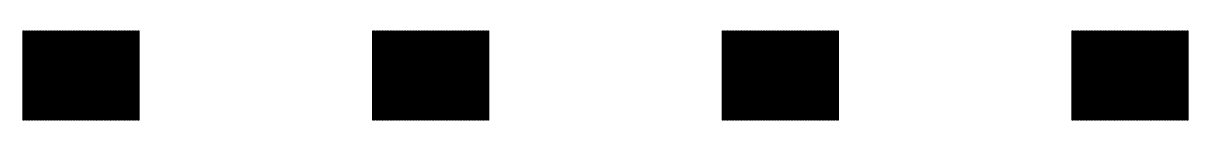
# Model space of a CAD drawing. Extents: x -25 to 122, y -49 to 104.
# Drawn here: x 12.24 to 42.78, y 8 to 10.34 of the extents above; entities that cross this region are included whole.
import ezdxf

# ---------------------------------------------------------------- set-up
doc = ezdxf.new("R2010")
doc.units = 0

msp = doc.modelspace()

# ---------------------------------------------------------------- linework, layer by layer
for p, q in [((12.2433, 7.99915), (12.2433, 10.3428)), ((12.2433, 10.3428), (12.2535, 10.3428)), ((12.2535, 10.3428), (12.2535, 7.99915)), ((12.284, 7.99915), (12.284, 10.3428)), ((12.284, 10.3428), (12.2942, 10.3428)), ((12.2942, 10.3428), (12.2942, 7.99915)), ((12.3248, 7.99915), (12.3248, 10.3428)), ((12.3248, 10.3428), (12.335, 10.3428)), ((12.335, 10.3428), (12.335, 7.99915)), ((12.3656, 7.99915), (12.3656, 10.3428)), ((12.3656, 10.3428), (12.3757, 10.3428)), ((12.3757, 10.3428), (12.3757, 7.99915)), ((12.4063, 7.99915), (12.4063, 10.3428)), ((12.4063, 10.3428), (12.4165, 10.3428)), ((12.4165, 10.3428), (12.4165, 7.99915)), ((12.4471, 7.99915), (12.4471, 10.3428)), ((12.4471, 10.3428), (12.4573, 10.3428)), ((12.4573, 10.3428), (12.4573, 7.99915)), ((12.4878, 7.99915), (12.4878, 10.3428)), ((12.4878, 10.3428), (12.498, 10.3428)), ((12.498, 10.3428), (12.498, 7.99915)), ((12.5286, 7.99915), (12.5286, 10.3428)), ((12.5286, 10.3428), (12.5388, 10.3428)), ((12.5388, 10.3428), (12.5388, 7.99915)), ((12.5694, 7.99915), (12.5694, 10.3428)), ((12.5694, 10.3428), (12.5795, 10.3428)), ((12.5795, 10.3428), (12.5795, 7.99915)), ((12.6101, 7.99915), (12.6101, 10.3428)), ((12.6101, 10.3428), (12.6203, 10.3428)), ((12.6203, 10.3428), (12.6203, 7.99915)), ((12.6509, 7.99915), (12.6509, 10.3428)), ((12.6509, 10.3428), (12.6611, 10.3428)), ((12.6611, 10.3428), (12.6611, 7.99915)), ((12.6916, 7.99915), (12.6916, 10.3428)), ((12.6916, 10.3428), (12.7018, 10.3428)), ((12.7018, 10.3428), (12.7018, 7.99915)), ((12.7324, 7.99915), (12.7324, 10.3428)), ((12.7324, 10.3428), (12.7426, 10.3428)), ((12.7426, 10.3428), (12.7426, 7.99915)), ((12.7732, 7.99915), (12.7732, 10.3428)), ((12.7732, 10.3428), (12.7834, 10.3428)), ((12.7834, 10.3428), (12.7834, 7.99915)), ((12.8139, 7.99915), (12.8139, 10.3428)), ((12.8139, 10.3428), (12.8241, 10.3428)), ((12.8241, 10.3428), (12.8241, 7.99915)), ((12.8547, 7.99915), (12.8547, 10.3428)), ((12.8547, 10.3428), (12.8649, 10.3428)), ((12.8649, 10.3428), (12.8649, 7.99915)), ((12.8954, 7.99915), (12.8954, 10.3428)), ((12.8954, 10.3428), (12.9056, 10.3428)), ((12.9056, 10.3428), (12.9056, 7.99915)), ((12.9362, 7.99915), (12.9362, 10.3428)), ((12.9362, 10.3428), (12.9464, 10.3428)), ((12.9464, 10.3428), (12.9464, 7.99915)), ((12.977, 7.99915), (12.977, 10.3428)), ((12.977, 10.3428), (12.9872, 10.3428)), ((12.9872, 10.3428), (12.9872, 7.99915)), ((13.0177, 7.99915), (13.0177, 10.3428)), ((13.0177, 10.3428), (13.0279, 10.3428)), ((13.0279, 10.3428), (13.0279, 7.99915)), ((13.0585, 7.99915), (13.0585, 10.3428)), ((13.0585, 10.3428), (13.0687, 10.3428)), ((13.0687, 10.3428), (13.0687, 7.99915)), ((13.0992, 7.99915), (13.0992, 10.3428)), ((13.0992, 10.3428), (13.1094, 10.3428)), ((13.1094, 10.3428), (13.1094, 7.99915)), ((13.14, 7.99915), (13.14, 10.3428)), ((13.14, 10.3428), (13.1502, 10.3428)), ((13.1502, 10.3428), (13.1502, 7.99915)), ((13.1808, 7.99915), (13.1808, 10.3428)), ((13.1808, 10.3428), (13.1909, 10.3428)), ((13.1909, 10.3428), (13.1909, 7.99915)), ((13.2215, 7.99915), (13.2215, 10.3428)), ((13.2215, 10.3428), (13.2317, 10.3428)), ((13.2317, 10.3428), (13.2317, 7.99915)), ((13.2623, 7.99915), (13.2623, 10.3428)), ((13.2623, 10.3428), (13.2725, 10.3428)), ((13.2725, 10.3428), (13.2725, 7.99915)), ((13.303, 7.99915), (13.303, 10.3428)), ((13.303, 10.3428), (13.3132, 10.3428)), ((13.3132, 10.3428), (13.3132, 7.99915)), ((13.3438, 7.99915), (13.3438, 10.3428)), ((13.3438, 10.3428), (13.354, 10.3428)), ((13.354, 10.3428), (13.354, 7.99915)), ((13.3846, 7.99915), (13.3846, 10.3428)), ((13.3846, 10.3428), (13.3947, 10.3428)), ((13.3947, 10.3428), (13.3947, 7.99915)), ((13.4253, 7.99915), (13.4253, 10.3428)), ((13.4253, 10.3428), (13.4355, 10.3428)), ((13.4355, 10.3428), (13.4355, 7.99915)), ((13.4661, 7.99915), (13.4661, 10.3428)), ((13.4661, 10.3428), (13.4763, 10.3428)), ((13.4763, 10.3428), (13.4763, 7.99915)), ((13.5068, 7.99915), (13.5068, 10.3428)), ((13.5068, 10.3428), (13.517, 10.3428)), ((13.517, 10.3428), (13.517, 7.99915)), ((13.5476, 7.99915), (13.5476, 10.3428)), ((13.5476, 10.3428), (13.5578, 10.3428)), ((13.5578, 10.3428), (13.5578, 7.99915)), ((13.5884, 7.99915), (13.5884, 10.3428)), ((13.5884, 10.3428), (13.5985, 10.3428)), ((13.5985, 10.3428), (13.5985, 7.99915)), ((13.6291, 7.99915), (13.6291, 10.3428)), ((13.6291, 10.3428), (13.6393, 10.3428)), ((13.6393, 10.3428), (13.6393, 7.99915)), ((13.6699, 7.99915), (13.6699, 10.3428)), ((13.6699, 10.3428), (13.6801, 10.3428)), ((13.6801, 10.3428), (13.6801, 7.99915)), ((13.7106, 7.99915), (13.7106, 10.3428)), ((13.7106, 10.3428), (13.7208, 10.3428)), ((13.7208, 10.3428), (13.7208, 7.99915)), ((13.7514, 7.99915), (13.7514, 10.3428)), ((13.7514, 10.3428), (13.7616, 10.3428)), ((13.7616, 10.3428), (13.7616, 7.99915)), ((13.7921, 7.99915), (13.7921, 10.3428)), ((13.7921, 10.3428), (13.8024, 10.3428)), ((13.8024, 10.3428), (13.8024, 7.99915)), ((13.8329, 7.99915), (13.8329, 10.3428)), ((13.8329, 10.3428), (13.8431, 10.3428)), ((13.8431, 10.3428), (13.8431, 7.99915)), ((13.8737, 7.99915), (13.8737, 10.3428)), ((13.8737, 10.3428), (13.8839, 10.3428)), ((13.8839, 10.3428), (13.8839, 7.99915)), ((13.9144, 7.99915), (13.9144, 10.3428)), ((13.9144, 10.3428), (13.9246, 10.3428)), ((13.9246, 10.3428), (13.9246, 7.99915)), ((13.9552, 7.99915), (13.9552, 10.3428)), ((13.9552, 10.3428), (13.9654, 10.3428)), ((13.9654, 10.3428), (13.9654, 7.99915)), ((13.9959, 7.99915), (13.9959, 10.3428)), ((13.9959, 10.3428), (14.0061, 10.3428)), ((14.0061, 10.3428), (14.0061, 7.99915)), ((14.0367, 7.99915), (14.0367, 10.3428)), ((14.0367, 10.3428), (14.0469, 10.3428)), ((14.0469, 10.3428), (14.0469, 7.99915)), ((14.0775, 7.99915), (14.0775, 10.3428)), ((14.0775, 10.3428), (14.0877, 10.3428)), ((14.0877, 10.3428), (14.0877, 7.99915)), ((14.1182, 7.99915), (14.1182, 10.3428)), ((14.1182, 10.3428), (14.1284, 10.3428)), ((14.1284, 10.3428), (14.1284, 7.99915)), ((14.159, 7.99915), (14.159, 10.3428)), ((14.159, 10.3428), (14.1692, 10.3428)), ((14.1692, 10.3428), (14.1692, 7.99915)), ((14.1998, 7.99915), (14.1998, 10.3428)), ((14.1998, 10.3428), (14.2099, 10.3428)), ((14.2099, 10.3428), (14.2099, 7.99915)), ((14.2405, 7.99915), (14.2405, 10.3428)), ((14.2405, 10.3428), (14.2507, 10.3428)), ((14.2507, 10.3428), (14.2507, 7.99915)), ((14.2813, 7.99915), (14.2813, 10.3428)), ((14.2813, 10.3428), (14.2915, 10.3428)), ((14.2915, 10.3428), (14.2915, 7.99915)), ((14.322, 7.99915), (14.322, 10.3428)), ((14.322, 10.3428), (14.3322, 10.3428)), ((14.3322, 10.3428), (14.3322, 7.99915)), ((14.3628, 7.99915), (14.3628, 10.3428)), ((14.3628, 10.3428), (14.373, 10.3428)), ((14.373, 10.3428), (14.373, 7.99915)), ((14.4035, 7.99915), (14.4035, 10.3428)), ((14.4035, 10.3428), (14.4137, 10.3428)), ((14.4137, 10.3428), (14.4137, 7.99915)), ((14.4443, 7.99915), (14.4443, 10.3428)), ((14.4443, 10.3428), (14.4545, 10.3428)), ((14.4545, 10.3428), (14.4545, 7.99915)), ((14.4851, 7.99915), (14.4851, 10.3428)), ((14.4851, 10.3428), (14.4953, 10.3428)), ((14.4953, 10.3428), (14.4953, 7.99915)), ((14.5258, 7.99915), (14.5258, 10.3428)), ((14.5258, 10.3428), (14.536, 10.3428)), ((14.536, 10.3428), (14.536, 7.99915)), ((14.5666, 7.99915), (14.5666, 10.3428)), ((14.5666, 10.3428), (14.5768, 10.3428)), ((14.5768, 10.3428), (14.5768, 7.99915)), ((14.6073, 7.99915), (14.6073, 10.3428)), ((14.6073, 10.3428), (14.6175, 10.3428)), ((14.6175, 10.3428), (14.6175, 7.99915)), ((14.6481, 7.99915), (14.6481, 10.3428)), ((14.6481, 10.3428), (14.6583, 10.3428)), ((14.6583, 10.3428), (14.6583, 7.99915)), ((14.6889, 7.99915), (14.6889, 10.3428)), ((14.6889, 10.3428), (14.6991, 10.3428)), ((14.6991, 10.3428), (14.6991, 7.99915)), ((14.7296, 7.99915), (14.7296, 10.3428)), ((14.7296, 10.3428), (14.7398, 10.3428)), ((14.7398, 10.3428), (14.7398, 7.99915)), ((14.7704, 7.99915), (14.7704, 10.3428)), ((14.7704, 10.3428), (14.7806, 10.3428)), ((14.7806, 10.3428), (14.7806, 7.99915)), ((14.8111, 7.99915), (14.8111, 10.3428)), ((14.8111, 10.3428), (14.8214, 10.3428)), ((14.8214, 10.3428), (14.8214, 7.99915)), ((14.8519, 7.99915), (14.8519, 10.3428)), ((14.8519, 10.3428), (14.8621, 10.3428)), ((14.8621, 10.3428), (14.8621, 7.99915)), ((14.8927, 7.99915), (14.8927, 10.3428)), ((14.8927, 10.3428), (14.9029, 10.3428)), ((14.9029, 10.3428), (14.9029, 7.99915)), ((14.9334, 7.99915), (14.9334, 10.3428)), ((14.9334, 10.3428), (14.9436, 10.3428)), ((14.9436, 10.3428), (14.9436, 7.99915)), ((14.9742, 7.99915), (14.9742, 10.3428)), ((14.9742, 10.3428), (14.9844, 10.3428)), ((14.9844, 10.3428), (14.9844, 7.99915)), ((15.0149, 7.99915), (15.0149, 10.3428)), ((15.0149, 10.3428), (15.0251, 10.3428)), ((15.0251, 10.3428), (15.0251, 7.99915)), ((15.0557, 7.99915), (15.0557, 10.3428)), ((15.0557, 10.3428), (15.0659, 10.3428)), ((15.0659, 10.3428), (15.0659, 7.99915)), ((15.0965, 7.99915), (15.0965, 10.3428)), ((15.0965, 10.3428), (15.1067, 10.3428)), ((15.1067, 10.3428), (15.1067, 7.99915)), ((15.1372, 7.99915), (15.1372, 10.3428)), ((15.1372, 10.3428), (15.1474, 10.3428)), ((15.1474, 10.3428), (15.1474, 7.99915)), ((15.178, 7.99915), (15.178, 10.3428)), ((15.178, 10.3428), (15.1882, 10.3428)), ((15.1882, 10.3428), (15.1882, 7.99915)), ((15.2188, 7.99915), (15.2188, 10.3428)), ((15.2188, 10.3428), (15.2289, 10.3428)), ((15.2289, 10.3428), (15.2289, 7.99915)), ((15.2595, 7.99915), (15.2595, 10.3428)), ((15.2595, 10.3428), (15.2697, 10.3428)), ((15.2697, 10.3428), (15.2697, 7.99915)), ((21.4143, 7.99915), (21.4143, 10.3428)), ((21.4143, 10.3428), (21.4245, 10.3428)), ((21.4245, 10.3428), (21.4245, 7.99915)), ((21.455, 7.99915), (21.455, 10.3428)), ((21.455, 10.3428), (21.4652, 10.3428)), ((21.4652, 10.3428), (21.4652, 7.99915)), ((21.4958, 7.99915), (21.4958, 10.3428)), ((21.4958, 10.3428), (21.506, 10.3428)), ((21.506, 10.3428), (21.506, 7.99915)), ((21.5366, 7.99915), (21.5366, 10.3428)), ((21.5366, 10.3428), (21.5468, 10.3428)), ((21.5468, 10.3428), (21.5468, 7.99915)), ((21.5773, 7.99915), (21.5773, 10.3428)), ((21.5773, 10.3428), (21.5875, 10.3428)), ((21.5875, 10.3428), (21.5875, 7.99915)), ((21.6181, 7.99915), (21.6181, 10.3428)), ((21.6181, 10.3428), (21.6283, 10.3428)), ((21.6283, 10.3428), (21.6283, 7.99915)), ((21.6588, 7.99915), (21.6588, 10.3428)), ((21.6588, 10.3428), (21.669, 10.3428)), ((21.669, 10.3428), (21.669, 7.99915)), ((21.6996, 7.99915), (21.6996, 10.3428)), ((21.6996, 10.3428), (21.7098, 10.3428)), ((21.7098, 10.3428), (21.7098, 7.99915)), ((21.7404, 7.99915), (21.7404, 10.3428)), ((21.7404, 10.3428), (21.7505, 10.3428)), ((21.7505, 10.3428), (21.7505, 7.99915)), ((21.7811, 7.99915), (21.7811, 10.3428)), ((21.7811, 10.3428), (21.7913, 10.3428)), ((21.7913, 10.3428), (21.7913, 7.99915)), ((21.8219, 7.99915), (21.8219, 10.3428)), ((21.8219, 10.3428), (21.8321, 10.3428)), ((21.8321, 10.3428), (21.8321, 7.99915)), ((21.8626, 7.99915), (21.8626, 10.3428)), ((21.8626, 10.3428), (21.8728, 10.3428)), ((21.8728, 10.3428), (21.8728, 7.99915)), ((21.9034, 7.99915), (21.9034, 10.3428)), ((21.9034, 10.3428), (21.9136, 10.3428)), ((21.9136, 10.3428), (21.9136, 7.99915)), ((21.9442, 7.99915), (21.9442, 10.3428)), ((21.9442, 10.3428), (21.9544, 10.3428)), ((21.9544, 10.3428), (21.9544, 7.99915)), ((21.9849, 7.99915), (21.9849, 10.3428)), ((21.9849, 10.3428), (21.9951, 10.3428)), ((21.9951, 10.3428), (21.9951, 7.99915)), ((22.0257, 7.99915), (22.0257, 10.3428)), ((22.0257, 10.3428), (22.0359, 10.3428)), ((22.0359, 10.3428), (22.0359, 7.99915)), ((22.0665, 7.99915), (22.0665, 10.3428)), ((22.0665, 10.3428), (22.0766, 10.3428)), ((22.0766, 10.3428), (22.0766, 7.99915)), ((22.1072, 7.99915), (22.1072, 10.3428)), ((22.1072, 10.3428), (22.1174, 10.3428)), ((22.1174, 10.3428), (22.1174, 7.99915)), ((22.148, 7.99915), (22.148, 10.3428)), ((22.148, 10.3428), (22.1582, 10.3428)), ((22.1582, 10.3428), (22.1582, 7.99915)), ((22.1887, 7.99915), (22.1887, 10.3428)), ((22.1887, 10.3428), (22.1989, 10.3428)), ((22.1989, 10.3428), (22.1989, 7.99915)), ((22.2295, 7.99915), (22.2295, 10.3428)), ((22.2295, 10.3428), (22.2397, 10.3428)), ((22.2397, 10.3428), (22.2397, 7.99915)), ((22.2702, 7.99915), (22.2702, 10.3428)), ((22.2702, 10.3428), (22.2804, 10.3428)), ((22.2804, 10.3428), (22.2804, 7.99915)), ((22.311, 7.99915), (22.311, 10.3428)), ((22.311, 10.3428), (22.3212, 10.3428)), ((22.3212, 10.3428), (22.3212, 7.99915)), ((22.3518, 7.99915), (22.3518, 10.3428)), ((22.3518, 10.3428), (22.362, 10.3428)), ((22.362, 10.3428), (22.362, 7.99915)), ((22.3925, 7.99915), (22.3925, 10.3428)), ((22.3925, 10.3428), (22.4027, 10.3428)), ((22.4027, 10.3428), (22.4027, 7.99915)), ((22.4333, 7.99915), (22.4333, 10.3428)), ((22.4333, 10.3428), (22.4435, 10.3428)), ((22.4435, 10.3428), (22.4435, 7.99915)), ((22.474, 7.99915), (22.474, 10.3428)), ((22.474, 10.3428), (22.4842, 10.3428)), ((22.4842, 10.3428), (22.4842, 7.99915)), ((22.5148, 7.99915), (22.5148, 10.3428)), ((22.5148, 10.3428), (22.525, 10.3428)), ((22.525, 10.3428), (22.525, 7.99915)), ((22.5556, 7.99915), (22.5556, 10.3428)), ((22.5556, 10.3428), (22.5658, 10.3428)), ((22.5658, 10.3428), (22.5658, 7.99915)), ((22.5963, 7.99915), (22.5963, 10.3428)), ((22.5963, 10.3428), (22.6065, 10.3428)), ((22.6065, 10.3428), (22.6065, 7.99915)), ((22.6371, 7.99915), (22.6371, 10.3428)), ((22.6371, 10.3428), (22.6473, 10.3428)), ((22.6473, 10.3428), (22.6473, 7.99915)), ((22.6778, 7.99915), (22.6778, 10.3428)), ((22.6778, 10.3428), (22.688, 10.3428)), ((22.688, 10.3428), (22.688, 7.99915)), ((22.7186, 7.99915), (22.7186, 10.3428)), ((22.7186, 10.3428), (22.7288, 10.3428)), ((22.7288, 10.3428), (22.7288, 7.99915)), ((22.7594, 7.99915), (22.7594, 10.3428)), ((22.7594, 10.3428), (22.7695, 10.3428)), ((22.7695, 10.3428), (22.7695, 7.99915)), ((22.8001, 7.99915), (22.8001, 10.3428)), ((22.8001, 10.3428), (22.8103, 10.3428)), ((22.8103, 10.3428), (22.8103, 7.99915)), ((22.8409, 7.99915), (22.8409, 10.3428)), ((22.8409, 10.3428), (22.8511, 10.3428)), ((22.8511, 10.3428), (22.8511, 7.99915)), ((22.8816, 7.99915), (22.8816, 10.3428)), ((22.8816, 10.3428), (22.8918, 10.3428)), ((22.8918, 10.3428), (22.8918, 7.99915)), ((22.9224, 7.99915), (22.9224, 10.3428)), ((22.9224, 10.3428), (22.9326, 10.3428)), ((22.9326, 10.3428), (22.9326, 7.99915)), ((22.9632, 7.99915), (22.9632, 10.3428)), ((22.9632, 10.3428), (22.9733, 10.3428)), ((22.9733, 10.3428), (22.9733, 7.99915)), ((23.0039, 7.99915), (23.0039, 10.3428)), ((23.0039, 10.3428), (23.0141, 10.3428)), ((23.0141, 10.3428), (23.0141, 7.99915)), ((23.0447, 7.99915), (23.0447, 10.3428)), ((23.0447, 10.3428), (23.0549, 10.3428)), ((23.0549, 10.3428), (23.0549, 7.99915)), ((23.0854, 7.99915), (23.0854, 10.3428)), ((23.0854, 10.3428), (23.0956, 10.3428)), ((23.0956, 10.3428), (23.0956, 7.99915)), ((23.1262, 7.99915), (23.1262, 10.3428)), ((23.1262, 10.3428), (23.1364, 10.3428)), ((23.1364, 10.3428), (23.1364, 7.99915)), ((23.1669, 7.99915), (23.1669, 10.3428)), ((23.1669, 10.3428), (23.1771, 10.3428)), ((23.1771, 10.3428), (23.1771, 7.99915)), ((23.2077, 7.99915), (23.2077, 10.3428)), ((23.2077, 10.3428), (23.2179, 10.3428)), ((23.2179, 10.3428), (23.2179, 7.99915)), ((23.2485, 7.99915), (23.2485, 10.3428)), ((23.2485, 10.3428), (23.2587, 10.3428)), ((23.2587, 10.3428), (23.2587, 7.99915)), ((23.2892, 7.99915), (23.2892, 10.3428)), ((23.2892, 10.3428), (23.2994, 10.3428)), ((23.2994, 10.3428), (23.2994, 7.99915)), ((23.33, 7.99915), (23.33, 10.3428)), ((23.33, 10.3428), (23.3402, 10.3428)), ((23.3402, 10.3428), (23.3402, 7.99915)), ((23.3708, 7.99915), (23.3708, 10.3428)), ((23.3708, 10.3428), (23.3809, 10.3428)), ((23.3809, 10.3428), (23.3809, 7.99915)), ((23.4115, 7.99915), (23.4115, 10.3428)), ((23.4115, 10.3428), (23.4217, 10.3428)), ((23.4217, 10.3428), (23.4217, 7.99915)), ((23.4523, 7.99915), (23.4523, 10.3428)), ((23.4523, 10.3428), (23.4625, 10.3428)), ((23.4625, 10.3428), (23.4625, 7.99915)), ((23.493, 7.99915), (23.493, 10.3428)), ((23.493, 10.3428), (23.5032, 10.3428)), ((23.5032, 10.3428), (23.5032, 7.99915)), ((23.5338, 7.99915), (23.5338, 10.3428)), ((23.5338, 10.3428), (23.544, 10.3428)), ((23.544, 10.3428), (23.544, 7.99915)), ((23.5746, 7.99915), (23.5746, 10.3428)), ((23.5746, 10.3428), (23.5847, 10.3428)), ((23.5847, 10.3428), (23.5847, 7.99915)), ((23.6153, 7.99915), (23.6153, 10.3428)), ((23.6153, 10.3428), (23.6255, 10.3428)), ((23.6255, 10.3428), (23.6255, 7.99915)), ((23.6561, 7.99915), (23.6561, 10.3428)), ((23.6561, 10.3428), (23.6663, 10.3428)), ((23.6663, 10.3428), (23.6663, 7.99915)), ((23.6968, 7.99915), (23.6968, 10.3428)), ((23.6968, 10.3428), (23.707, 10.3428)), ((23.707, 10.3428), (23.707, 7.99915)), ((23.7376, 7.99915), (23.7376, 10.3428)), ((23.7376, 10.3428), (23.7478, 10.3428)), ((23.7478, 10.3428), (23.7478, 7.99915)), ((23.7784, 7.99915), (23.7784, 10.3428)), ((23.7784, 10.3428), (23.7885, 10.3428)), ((23.7885, 10.3428), (23.7885, 7.99915)), ((23.8191, 7.99915), (23.8191, 10.3428)), ((23.8191, 10.3428), (23.8293, 10.3428)), ((23.8293, 10.3428), (23.8293, 7.99915)), ((23.8599, 7.99915), (23.8599, 10.3428)), ((23.8599, 10.3428), (23.8701, 10.3428)), ((23.8701, 10.3428), (23.8701, 7.99915)), ((23.9006, 7.99915), (23.9006, 10.3428)), ((23.9006, 10.3428), (23.9108, 10.3428)), ((23.9108, 10.3428), (23.9108, 7.99915)), ((23.9414, 7.99915), (23.9414, 10.3428)), ((23.9414, 10.3428), (23.9516, 10.3428)), ((23.9516, 10.3428), (23.9516, 7.99915)), ((23.9821, 7.99915), (23.9821, 10.3428)), ((23.9821, 10.3428), (23.9923, 10.3428)), ((23.9923, 10.3428), (23.9923, 7.99915)), ((24.0229, 7.99915), (24.0229, 10.3428)), ((24.0229, 10.3428), (24.0331, 10.3428)), ((24.0331, 10.3428), (24.0331, 7.99915)), ((24.0637, 7.99915), (24.0637, 10.3428)), ((24.0637, 10.3428), (24.0739, 10.3428)), ((24.0739, 10.3428), (24.0739, 7.99915)), ((24.1044, 7.99915), (24.1044, 10.3428)), ((24.1044, 10.3428), (24.1146, 10.3428)), ((24.1146, 10.3428), (24.1146, 7.99915)), ((24.1452, 7.99915), (24.1452, 10.3428)), ((24.1452, 10.3428), (24.1554, 10.3428)), ((24.1554, 10.3428), (24.1554, 7.99915)), ((24.1859, 7.99915), (24.1859, 10.3428)), ((24.1859, 10.3428), (24.1961, 10.3428)), ((24.1961, 10.3428), (24.1961, 7.99915)), ((24.2267, 7.99915), (24.2267, 10.3428)), ((24.2267, 10.3428), (24.2369, 10.3428)), ((24.2369, 10.3428), (24.2369, 7.99915)), ((24.2675, 7.99915), (24.2675, 10.3428)), ((24.2675, 10.3428), (24.2777, 10.3428)), ((24.2777, 10.3428), (24.2777, 7.99915)), ((24.3082, 7.99915), (24.3082, 10.3428)), ((24.3082, 10.3428), (24.3184, 10.3428)), ((24.3184, 10.3428), (24.3184, 7.99915)), ((24.349, 7.99915), (24.349, 10.3428)), ((24.349, 10.3428), (24.3592, 10.3428)), ((24.3592, 10.3428), (24.3592, 7.99915)), ((24.3898, 7.99915), (24.3898, 10.3428)), ((24.3898, 10.3428), (24.3999, 10.3428)), ((24.3999, 10.3428), (24.3999, 7.99915)), ((24.4305, 7.99915), (24.4305, 10.3428)), ((24.4305, 10.3428), (24.4407, 10.3428)), ((24.4407, 10.3428), (24.4407, 7.99915)), ((30.5853, 7.99915), (30.5853, 10.3428)), ((30.5853, 10.3428), (30.5955, 10.3428)), ((30.5955, 10.3428), (30.5955, 7.99915)), ((30.6261, 7.99915), (30.6261, 10.3428)), ((30.6261, 10.3428), (30.6362, 10.3428)), ((30.6362, 10.3428), (30.6362, 7.99915)), ((30.6668, 7.99915), (30.6668, 10.3428)), ((30.6668, 10.3428), (30.677, 10.3428)), ((30.677, 10.3428), (30.677, 7.99915)), ((30.7076, 7.99915), (30.7076, 10.3428)), ((30.7076, 10.3428), (30.7178, 10.3428)), ((30.7178, 10.3428), (30.7178, 7.99915)), ((30.7483, 7.99915), (30.7483, 10.3428)), ((30.7483, 10.3428), (30.7585, 10.3428)), ((30.7585, 10.3428), (30.7585, 7.99915)), ((30.7891, 7.99915), (30.7891, 10.3428)), ((30.7891, 10.3428), (30.7993, 10.3428)), ((30.7993, 10.3428), (30.7993, 7.99915)), ((30.8298, 7.99915), (30.8298, 10.3428)), ((30.8298, 10.3428), (30.84, 10.3428)), ((30.84, 10.3428), (30.84, 7.99915)), ((30.8706, 7.99915), (30.8706, 10.3428)), ((30.8706, 10.3428), (30.8808, 10.3428)), ((30.8808, 10.3428), (30.8808, 7.99915)), ((30.9114, 7.99915), (30.9114, 10.3428)), ((30.9114, 10.3428), (30.9216, 10.3428)), ((30.9216, 10.3428), (30.9216, 7.99915)), ((30.9521, 7.99915), (30.9521, 10.3428)), ((30.9521, 10.3428), (30.9623, 10.3428)), ((30.9623, 10.3428), (30.9623, 7.99915)), ((30.9929, 7.99915), (30.9929, 10.3428)), ((30.9929, 10.3428), (31.0031, 10.3428)), ((31.0031, 10.3428), (31.0031, 7.99915)), ((31.0336, 7.99915), (31.0336, 10.3428)), ((31.0336, 10.3428), (31.0438, 10.3428)), ((31.0438, 10.3428), (31.0438, 7.99915)), ((31.0744, 7.99915), (31.0744, 10.3428)), ((31.0744, 10.3428), (31.0846, 10.3428)), ((31.0846, 10.3428), (31.0846, 7.99915)), ((31.1152, 7.99915), (31.1152, 10.3428)), ((31.1152, 10.3428), (31.1254, 10.3428)), ((31.1254, 10.3428), (31.1254, 7.99915)), ((31.1559, 7.99915), (31.1559, 10.3428)), ((31.1559, 10.3428), (31.1661, 10.3428)), ((31.1661, 10.3428), (31.1661, 7.99915)), ((31.1967, 7.99915), (31.1967, 10.3428)), ((31.1967, 10.3428), (31.2069, 10.3428)), ((31.2069, 10.3428), (31.2069, 7.99915)), ((31.2375, 7.99915), (31.2375, 10.3428)), ((31.2375, 10.3428), (31.2476, 10.3428)), ((31.2476, 10.3428), (31.2476, 7.99915)), ((31.2782, 7.99915), (31.2782, 10.3428)), ((31.2782, 10.3428), (31.2884, 10.3428)), ((31.2884, 10.3428), (31.2884, 7.99915)), ((31.319, 7.99915), (31.319, 10.3428)), ((31.319, 10.3428), (31.3292, 10.3428)), ((31.3292, 10.3428), (31.3292, 7.99915)), ((31.3597, 7.99915), (31.3597, 10.3428)), ((31.3597, 10.3428), (31.3699, 10.3428)), ((31.3699, 10.3428), (31.3699, 7.99915)), ((31.4005, 7.99915), (31.4005, 10.3428)), ((31.4005, 10.3428), (31.4107, 10.3428)), ((31.4107, 10.3428), (31.4107, 7.99915)), ((31.4413, 7.99915), (31.4413, 10.3428)), ((31.4413, 10.3428), (31.4514, 10.3428)), ((31.4514, 10.3428), (31.4514, 7.99915)), ((31.482, 7.99915), (31.482, 10.3428)), ((31.482, 10.3428), (31.4922, 10.3428)), ((31.4922, 10.3428), (31.4922, 7.99915)), ((31.5228, 7.99915), (31.5228, 10.3428)), ((31.5228, 10.3428), (31.533, 10.3428)), ((31.533, 10.3428), (31.533, 7.99915)), ((31.5635, 7.99915), (31.5635, 10.3428)), ((31.5635, 10.3428), (31.5737, 10.3428)), ((31.5737, 10.3428), (31.5737, 7.99915)), ((31.6043, 7.99915), (31.6043, 10.3428)), ((31.6043, 10.3428), (31.6145, 10.3428)), ((31.6145, 10.3428), (31.6145, 7.99915)), ((31.6451, 7.99915), (31.6451, 10.3428)), ((31.6451, 10.3428), (31.6552, 10.3428)), ((31.6552, 10.3428), (31.6552, 7.99915)), ((31.6858, 7.99915), (31.6858, 10.3428)), ((31.6858, 10.3428), (31.696, 10.3428)), ((31.696, 10.3428), (31.696, 7.99915)), ((31.7266, 7.99915), (31.7266, 10.3428)), ((31.7266, 10.3428), (31.7368, 10.3428)), ((31.7368, 10.3428), (31.7368, 7.99915)), ((31.7673, 7.99915), (31.7673, 10.3428)), ((31.7673, 10.3428), (31.7775, 10.3428)), ((31.7775, 10.3428), (31.7775, 7.99915)), ((31.8081, 7.99915), (31.8081, 10.3428)), ((31.8081, 10.3428), (31.8183, 10.3428)), ((31.8183, 10.3428), (31.8183, 7.99915)), ((31.8488, 7.99915), (31.8488, 10.3428)), ((31.8488, 10.3428), (31.859, 10.3428)), ((31.859, 10.3428), (31.859, 7.99915)), ((31.8896, 7.99915), (31.8896, 10.3428)), ((31.8896, 10.3428), (31.8998, 10.3428)), ((31.8998, 10.3428), (31.8998, 7.99915)), ((31.9304, 7.99915), (31.9304, 10.3428)), ((31.9304, 10.3428), (31.9406, 10.3428)), ((31.9406, 10.3428), (31.9406, 7.99915)), ((31.9711, 7.99915), (31.9711, 10.3428)), ((31.9711, 10.3428), (31.9813, 10.3428)), ((31.9813, 10.3428), (31.9813, 7.99915)), ((32.0119, 7.99915), (32.0119, 10.3428)), ((32.0119, 10.3428), (32.0221, 10.3428)), ((32.0221, 10.3428), (32.0221, 7.99915)), ((32.0526, 7.99915), (32.0526, 10.3428)), ((32.0526, 10.3428), (32.0628, 10.3428)), ((32.0628, 10.3428), (32.0628, 7.99915)), ((32.0934, 7.99915), (32.0934, 10.3428)), ((32.0934, 10.3428), (32.1036, 10.3428)), ((32.1036, 10.3428), (32.1036, 7.99915)), ((32.1341, 7.99915), (32.1341, 10.3428)), ((32.1341, 10.3428), (32.1443, 10.3428)), ((32.1443, 10.3428), (32.1443, 7.99915)), ((32.1749, 7.99915), (32.1749, 10.3428)), ((32.1749, 10.3428), (32.1851, 10.3428)), ((32.1851, 10.3428), (32.1851, 7.99915)), ((32.2157, 7.99915), (32.2157, 10.3428)), ((32.2157, 10.3428), (32.2259, 10.3428)), ((32.2259, 10.3428), (32.2259, 7.99915)), ((32.2564, 7.99915), (32.2564, 10.3428)), ((32.2564, 10.3428), (32.2666, 10.3428)), ((32.2666, 10.3428), (32.2666, 7.99915)), ((32.2972, 7.99915), (32.2972, 10.3428)), ((32.2972, 10.3428), (32.3074, 10.3428)), ((32.3074, 10.3428), (32.3074, 7.99915)), ((32.3379, 7.99915), (32.3379, 10.3428)), ((32.3379, 10.3428), (32.3481, 10.3428)), ((32.3481, 10.3428), (32.3481, 7.99915)), ((32.3787, 7.99915), (32.3787, 10.3428)), ((32.3787, 10.3428), (32.3889, 10.3428)), ((32.3889, 10.3428), (32.3889, 7.99915)), ((32.4195, 7.99915), (32.4195, 10.3428)), ((32.4195, 10.3428), (32.4297, 10.3428)), ((32.4297, 10.3428), (32.4297, 7.99915)), ((32.4602, 7.99915), (32.4602, 10.3428)), ((32.4602, 10.3428), (32.4704, 10.3428)), ((32.4704, 10.3428), (32.4704, 7.99915)), ((32.501, 7.99915), (32.501, 10.3428)), ((32.501, 10.3428), (32.5112, 10.3428)), ((32.5112, 10.3428), (32.5112, 7.99915)), ((32.5417, 7.99915), (32.5417, 10.3428)), ((32.5417, 10.3428), (32.5519, 10.3428)), ((32.5519, 10.3428), (32.5519, 7.99915)), ((32.5825, 7.99915), (32.5825, 10.3428)), ((32.5825, 10.3428), (32.5927, 10.3428)), ((32.5927, 10.3428), (32.5927, 7.99915)), ((32.6233, 7.99915), (32.6233, 10.3428)), ((32.6233, 10.3428), (32.6335, 10.3428)), ((32.6335, 10.3428), (32.6335, 7.99915)), ((32.664, 7.99915), (32.664, 10.3428)), ((32.664, 10.3428), (32.6742, 10.3428)), ((32.6742, 10.3428), (32.6742, 7.99915)), ((32.7048, 7.99915), (32.7048, 10.3428)), ((32.7048, 10.3428), (32.715, 10.3428)), ((32.715, 10.3428), (32.715, 7.99915)), ((32.7455, 7.99915), (32.7455, 10.3428)), ((32.7455, 10.3428), (32.7557, 10.3428)), ((32.7557, 10.3428), (32.7557, 7.99915)), ((32.7863, 7.99915), (32.7863, 10.3428)), ((32.7863, 10.3428), (32.7965, 10.3428)), ((32.7965, 10.3428), (32.7965, 7.99915)), ((32.8271, 7.99915), (32.8271, 10.3428)), ((32.8271, 10.3428), (32.8373, 10.3428)), ((32.8373, 10.3428), (32.8373, 7.99915)), ((32.8678, 7.99915), (32.8678, 10.3428)), ((32.8678, 10.3428), (32.878, 10.3428)), ((32.878, 10.3428), (32.878, 7.99915)), ((32.9086, 7.99915), (32.9086, 10.3428)), ((32.9086, 10.3428), (32.9188, 10.3428)), ((32.9188, 10.3428), (32.9188, 7.99915)), ((32.9494, 7.99915), (32.9494, 10.3428)), ((32.9494, 10.3428), (32.9595, 10.3428)), ((32.9595, 10.3428), (32.9595, 7.99915)), ((32.9901, 7.99915), (32.9901, 10.3428)), ((32.9901, 10.3428), (33.0003, 10.3428)), ((33.0003, 10.3428), (33.0003, 7.99915)), ((33.0309, 7.99915), (33.0309, 10.3428)), ((33.0309, 10.3428), (33.0411, 10.3428)), ((33.0411, 10.3428), (33.0411, 7.99915)), ((33.0716, 7.99915), (33.0716, 10.3428)), ((33.0716, 10.3428), (33.0818, 10.3428)), ((33.0818, 10.3428), (33.0818, 7.99915)), ((33.1124, 7.99915), (33.1124, 10.3428)), ((33.1124, 10.3428), (33.1226, 10.3428)), ((33.1226, 10.3428), (33.1226, 7.99915)), ((33.1532, 7.99915), (33.1532, 10.3428)), ((33.1532, 10.3428), (33.1633, 10.3428)), ((33.1633, 10.3428), (33.1633, 7.99915)), ((33.1939, 7.99915), (33.1939, 10.3428)), ((33.1939, 10.3428), (33.2041, 10.3428)), ((33.2041, 10.3428), (33.2041, 7.99915)), ((33.2347, 7.99915), (33.2347, 10.3428)), ((33.2347, 10.3428), (33.2449, 10.3428)), ((33.2449, 10.3428), (33.2449, 7.99915)), ((33.2754, 7.99915), (33.2754, 10.3428)), ((33.2754, 10.3428), (33.2856, 10.3428)), ((33.2856, 10.3428), (33.2856, 7.99915)), ((33.3162, 7.99915), (33.3162, 10.3428)), ((33.3162, 10.3428), (33.3264, 10.3428)), ((33.3264, 10.3428), (33.3264, 7.99915)), ((33.3569, 7.99915), (33.3569, 10.3428)), ((33.3569, 10.3428), (33.3671, 10.3428)), ((33.3671, 10.3428), (33.3671, 7.99915)), ((33.3977, 7.99915), (33.3977, 10.3428)), ((33.3977, 10.3428), (33.4079, 10.3428)), ((33.4079, 10.3428), (33.4079, 7.99915)), ((33.4385, 7.99915), (33.4385, 10.3428)), ((33.4385, 10.3428), (33.4487, 10.3428)), ((33.4487, 10.3428), (33.4487, 7.99915)), ((33.4792, 7.99915), (33.4792, 10.3428)), ((33.4792, 10.3428), (33.4894, 10.3428)), ((33.4894, 10.3428), (33.4894, 7.99915)), ((33.52, 7.99915), (33.52, 10.3428)), ((33.52, 10.3428), (33.5302, 10.3428)), ((33.5302, 10.3428), (33.5302, 7.99915)), ((33.5608, 7.99915), (33.5608, 10.3428)), ((33.5608, 10.3428), (33.5709, 10.3428)), ((33.5709, 10.3428), (33.5709, 7.99915)), ((33.6015, 7.99915), (33.6015, 10.3428)), ((33.6015, 10.3428), (33.6117, 10.3428)), ((33.6117, 10.3428), (33.6117, 7.99915)), ((39.7563, 7.99915), (39.7563, 10.3428)), ((39.7563, 10.3428), (39.7665, 10.3428)), ((39.7665, 10.3428), (39.7665, 7.99915)), ((39.797, 7.99915), (39.797, 10.3428)), ((39.797, 10.3428), (39.8072, 10.3428)), ((39.8072, 10.3428), (39.8072, 7.99915)), ((39.8378, 7.99915), (39.8378, 10.3428)), ((39.8378, 10.3428), (39.848, 10.3428)), ((39.848, 10.3428), (39.848, 7.99915)), ((39.8786, 7.99915), (39.8786, 10.3428)), ((39.8786, 10.3428), (39.8887, 10.3428)), ((39.8887, 10.3428), (39.8887, 7.99915)), ((39.9193, 7.99915), (39.9193, 10.3428)), ((39.9193, 10.3428), (39.9295, 10.3428)), ((39.9295, 10.3428), (39.9295, 7.99915)), ((39.9601, 7.99915), (39.9601, 10.3428)), ((39.9601, 10.3428), (39.9703, 10.3428)), ((39.9703, 10.3428), (39.9703, 7.99915)), ((40.0008, 7.99915), (40.0008, 10.3428)), ((40.0008, 10.3428), (40.011, 10.3428)), ((40.011, 10.3428), (40.011, 7.99915)), ((40.0416, 7.99915), (40.0416, 10.3428)), ((40.0416, 10.3428), (40.0518, 10.3428)), ((40.0518, 10.3428), (40.0518, 7.99915)), ((40.0824, 7.99915), (40.0824, 10.3428)), ((40.0824, 10.3428), (40.0925, 10.3428)), ((40.0925, 10.3428), (40.0925, 7.99915)), ((40.1231, 7.99915), (40.1231, 10.3428)), ((40.1231, 10.3428), (40.1333, 10.3428)), ((40.1333, 10.3428), (40.1333, 7.99915)), ((40.1639, 7.99915), (40.1639, 10.3428)), ((40.1639, 10.3428), (40.1741, 10.3428)), ((40.1741, 10.3428), (40.1741, 7.99915)), ((40.2046, 7.99915), (40.2046, 10.3428)), ((40.2046, 10.3428), (40.2148, 10.3428)), ((40.2148, 10.3428), (40.2148, 7.99915)), ((40.2454, 7.99915), (40.2454, 10.3428)), ((40.2454, 10.3428), (40.2556, 10.3428)), ((40.2556, 10.3428), (40.2556, 7.99915)), ((40.2862, 7.99915), (40.2862, 10.3428)), ((40.2862, 10.3428), (40.2964, 10.3428)), ((40.2964, 10.3428), (40.2964, 7.99915)), ((40.3269, 7.99915), (40.3269, 10.3428)), ((40.3269, 10.3428), (40.3371, 10.3428)), ((40.3371, 10.3428), (40.3371, 7.99915)), ((40.3677, 7.99915), (40.3677, 10.3428)), ((40.3677, 10.3428), (40.3779, 10.3428)), ((40.3779, 10.3428), (40.3779, 7.99915)), ((40.4084, 7.99915), (40.4084, 10.3428)), ((40.4084, 10.3428), (40.4186, 10.3428)), ((40.4186, 10.3428), (40.4186, 7.99915)), ((40.4492, 7.99915), (40.4492, 10.3428)), ((40.4492, 10.3428), (40.4594, 10.3428)), ((40.4594, 10.3428), (40.4594, 7.99915)), ((40.49, 7.99915), (40.49, 10.3428)), ((40.49, 10.3428), (40.5002, 10.3428)), ((40.5002, 10.3428), (40.5002, 7.99915)), ((40.5307, 7.99915), (40.5307, 10.3428)), ((40.5307, 10.3428), (40.5409, 10.3428)), ((40.5409, 10.3428), (40.5409, 7.99915)), ((40.5715, 7.99915), (40.5715, 10.3428)), ((40.5715, 10.3428), (40.5817, 10.3428)), ((40.5817, 10.3428), (40.5817, 7.99915)), ((40.6122, 7.99915), (40.6122, 10.3428)), ((40.6122, 10.3428), (40.6224, 10.3428)), ((40.6224, 10.3428), (40.6224, 7.99915)), ((40.653, 7.99915), (40.653, 10.3428)), ((40.653, 10.3428), (40.6632, 10.3428)), ((40.6632, 10.3428), (40.6632, 7.99915)), ((40.6938, 7.99915), (40.6938, 10.3428)), ((40.6938, 10.3428), (40.7039, 10.3428)), ((40.7039, 10.3428), (40.7039, 7.99915)), ((40.7345, 7.99915), (40.7345, 10.3428)), ((40.7345, 10.3428), (40.7447, 10.3428)), ((40.7447, 10.3428), (40.7447, 7.99915)), ((40.7753, 7.99915), (40.7753, 10.3428)), ((40.7753, 10.3428), (40.7855, 10.3428)), ((40.7855, 10.3428), (40.7855, 7.99915)), ((40.816, 7.99915), (40.816, 10.3428)), ((40.816, 10.3428), (40.8262, 10.3428)), ((40.8262, 10.3428), (40.8262, 7.99915)), ((40.8568, 7.99915), (40.8568, 10.3428)), ((40.8568, 10.3428), (40.867, 10.3428)), ((40.867, 10.3428), (40.867, 7.99915)), ((40.8976, 7.99915), (40.8976, 10.3428)), ((40.8976, 10.3428), (40.9077, 10.3428)), ((40.9077, 10.3428), (40.9077, 7.99915)), ((40.9383, 7.99915), (40.9383, 10.3428)), ((40.9383, 10.3428), (40.9485, 10.3428)), ((40.9485, 10.3428), (40.9485, 7.99915)), ((40.9791, 7.99915), (40.9791, 10.3428)), ((40.9791, 10.3428), (40.9893, 10.3428)), ((40.9893, 10.3428), (40.9893, 7.99915)), ((41.0198, 7.99915), (41.0198, 10.3428)), ((41.0198, 10.3428), (41.03, 10.3428)), ((41.03, 10.3428), (41.03, 7.99915)), ((41.0606, 7.99915), (41.0606, 10.3428)), ((41.0606, 10.3428), (41.0708, 10.3428)), ((41.0708, 10.3428), (41.0708, 7.99915)), ((41.1014, 7.99915), (41.1014, 10.3428)), ((41.1014, 10.3428), (41.1115, 10.3428)), ((41.1115, 10.3428), (41.1115, 7.99915)), ((41.1421, 7.99915), (41.1421, 10.3428)), ((41.1421, 10.3428), (41.1523, 10.3428)), ((41.1523, 10.3428), (41.1523, 7.99915)), ((41.1829, 7.99915), (41.1829, 10.3428)), ((41.1829, 10.3428), (41.1931, 10.3428)), ((41.1931, 10.3428), (41.1931, 7.99915)), ((41.2236, 7.99915), (41.2236, 10.3428)), ((41.2236, 10.3428), (41.2338, 10.3428)), ((41.2338, 10.3428), (41.2338, 7.99915)), ((41.2644, 7.99915), (41.2644, 10.3428)), ((41.2644, 10.3428), (41.2746, 10.3428)), ((41.2746, 10.3428), (41.2746, 7.99915)), ((41.3051, 7.99915), (41.3051, 10.3428)), ((41.3051, 10.3428), (41.3153, 10.3428)), ((41.3153, 10.3428), (41.3153, 7.99915)), ((41.3459, 7.99915), (41.3459, 10.3428)), ((41.3459, 10.3428), (41.3561, 10.3428)), ((41.3561, 10.3428), (41.3561, 7.99915)), ((41.3867, 7.99915), (41.3867, 10.3428)), ((41.3867, 10.3428), (41.3969, 10.3428)), ((41.3969, 10.3428), (41.3969, 7.99915)), ((41.4274, 7.99915), (41.4274, 10.3428)), ((41.4274, 10.3428), (41.4376, 10.3428)), ((41.4376, 10.3428), (41.4376, 7.99915)), ((41.4682, 7.99915), (41.4682, 10.3428)), ((41.4682, 10.3428), (41.4784, 10.3428)), ((41.4784, 10.3428), (41.4784, 7.99915)), ((41.5089, 7.99915), (41.5089, 10.3428)), ((41.5089, 10.3428), (41.5191, 10.3428)), ((41.5191, 10.3428), (41.5191, 7.99915)), ((41.5497, 7.99915), (41.5497, 10.3428)), ((41.5497, 10.3428), (41.5599, 10.3428)), ((41.5599, 10.3428), (41.5599, 7.99915)), ((41.5905, 7.99915), (41.5905, 10.3428)), ((41.5905, 10.3428), (41.6007, 10.3428)), ((41.6007, 10.3428), (41.6007, 7.99915)), ((41.6312, 7.99915), (41.6312, 10.3428)), ((41.6312, 10.3428), (41.6414, 10.3428)), ((41.6414, 10.3428), (41.6414, 7.99915)), ((41.672, 7.99915), (41.672, 10.3428)), ((41.672, 10.3428), (41.6822, 10.3428)), ((41.6822, 10.3428), (41.6822, 7.99915)), ((41.7128, 7.99915), (41.7128, 10.3428)), ((41.7128, 10.3428), (41.7229, 10.3428)), ((41.7229, 10.3428), (41.7229, 7.99915)), ((41.7535, 7.99915), (41.7535, 10.3428)), ((41.7535, 10.3428), (41.7637, 10.3428)), ((41.7637, 10.3428), (41.7637, 7.99915)), ((41.7943, 7.99915), (41.7943, 10.3428)), ((41.7943, 10.3428), (41.8045, 10.3428)), ((41.8045, 10.3428), (41.8045, 7.99915)), ((41.835, 7.99915), (41.835, 10.3428)), ((41.835, 10.3428), (41.8452, 10.3428)), ((41.8452, 10.3428), (41.8452, 7.99915)), ((41.8758, 7.99915), (41.8758, 10.3428)), ((41.8758, 10.3428), (41.886, 10.3428)), ((41.886, 10.3428), (41.886, 7.99915)), ((41.9165, 7.99915), (41.9165, 10.3428)), ((41.9165, 10.3428), (41.9267, 10.3428)), ((41.9267, 10.3428), (41.9267, 7.99915)), ((41.9573, 7.99915), (41.9573, 10.3428)), ((41.9573, 10.3428), (41.9675, 10.3428)), ((41.9675, 10.3428), (41.9675, 7.99915)), ((41.9981, 7.99915), (41.9981, 10.3428)), ((41.9981, 10.3428), (42.0083, 10.3428)), ((42.0083, 10.3428), (42.0083, 7.99915)), ((42.0388, 7.99915), (42.0388, 10.3428)), ((42.0388, 10.3428), (42.049, 10.3428)), ((42.049, 10.3428), (42.049, 7.99915)), ((42.0796, 7.99915), (42.0796, 10.3428)), ((42.0796, 10.3428), (42.0898, 10.3428)), ((42.0898, 10.3428), (42.0898, 7.99915)), ((42.1203, 7.99915), (42.1203, 10.3428)), ((42.1203, 10.3428), (42.1305, 10.3428)), ((42.1305, 10.3428), (42.1305, 7.99915)), ((42.1611, 7.99915), (42.1611, 10.3428)), ((42.1611, 10.3428), (42.1713, 10.3428)), ((42.1713, 10.3428), (42.1713, 7.99915)), ((42.2019, 7.99915), (42.2019, 10.3428)), ((42.2019, 10.3428), (42.2121, 10.3428)), ((42.2121, 10.3428), (42.2121, 7.99915)), ((42.2426, 7.99915), (42.2426, 10.3428)), ((42.2426, 10.3428), (42.2528, 10.3428)), ((42.2528, 10.3428), (42.2528, 7.99915)), ((42.2834, 7.99915), (42.2834, 10.3428)), ((42.2834, 10.3428), (42.2936, 10.3428)), ((42.2936, 10.3428), (42.2936, 7.99915)), ((42.3241, 7.99915), (42.3241, 10.3428)), ((42.3241, 10.3428), (42.3344, 10.3428)), ((42.3344, 10.3428), (42.3344, 7.99915)), ((42.3649, 7.99915), (42.3649, 10.3428)), ((42.3649, 10.3428), (42.3751, 10.3428)), ((42.3751, 10.3428), (42.3751, 7.99915)), ((42.4057, 7.99915), (42.4057, 10.3428)), ((42.4057, 10.3428), (42.4159, 10.3428)), ((42.4159, 10.3428), (42.4159, 7.99915)), ((42.4464, 7.99915), (42.4464, 10.3428)), ((42.4464, 10.3428), (42.4566, 10.3428)), ((42.4566, 10.3428), (42.4566, 7.99915)), ((42.4872, 7.99915), (42.4872, 10.3428)), ((42.4872, 10.3428), (42.4974, 10.3428)), ((42.4974, 10.3428), (42.4974, 7.99915)), ((42.5279, 7.99915), (42.5279, 10.3428)), ((42.5279, 10.3428), (42.5381, 10.3428)), ((42.5381, 10.3428), (42.5381, 7.99915)), ((42.5687, 7.99915), (42.5687, 10.3428)), ((42.5687, 10.3428), (42.5789, 10.3428)), ((42.5789, 10.3428), (42.5789, 7.99915)), ((42.6095, 7.99915), (42.6095, 10.3428)), ((42.6095, 10.3428), (42.6197, 10.3428)), ((42.6197, 10.3428), (42.6197, 7.99915)), ((42.6502, 7.99915), (42.6502, 10.3428)), ((42.6502, 10.3428), (42.6604, 10.3428)), ((42.6604, 10.3428), (42.6604, 7.99915)), ((42.691, 7.99915), (42.691, 10.3428)), ((42.691, 10.3428), (42.7012, 10.3428)), ((42.7012, 10.3428), (42.7012, 7.99915)), ((42.7318, 7.99915), (42.7318, 10.3428)), ((42.7318, 10.3428), (42.7419, 10.3428)), ((42.7419, 10.3428), (42.7419, 7.99915)), ((42.7725, 7.99915), (42.7725, 10.3428)), ((42.7725, 10.3428), (42.7827, 10.3428)), ((42.7827, 10.3428), (42.7827, 7.99915)), ((12.2535, 7.99915), (12.2433, 7.99915)), ((12.2942, 7.99915), (12.284, 7.99915)), ((12.335, 7.99915), (12.3248, 7.99915)), ((12.3757, 7.99915), (12.3656, 7.99915)), ((12.4165, 7.99915), (12.4063, 7.99915)), ((12.4573, 7.99915), (12.4471, 7.99915)), ((12.498, 7.99915), (12.4878, 7.99915)), ((12.5388, 7.99915), (12.5286, 7.99915)), ((12.5795, 7.99915), (12.5694, 7.99915)), ((12.6203, 7.99915), (12.6101, 7.99915)), ((12.6611, 7.99915), (12.6509, 7.99915)), ((12.7018, 7.99915), (12.6916, 7.99915)), ((12.7426, 7.99915), (12.7324, 7.99915)), ((12.7834, 7.99915), (12.7732, 7.99915)), ((12.8241, 7.99915), (12.8139, 7.99915)), ((12.8649, 7.99915), (12.8547, 7.99915)), ((12.9056, 7.99915), (12.8954, 7.99915)), ((12.9464, 7.99915), (12.9362, 7.99915)), ((12.9872, 7.99915), (12.977, 7.99915)), ((13.0279, 7.99915), (13.0177, 7.99915)), ((13.0687, 7.99915), (13.0585, 7.99915)), ((13.1094, 7.99915), (13.0992, 7.99915)), ((13.1502, 7.99915), (13.14, 7.99915)), ((13.1909, 7.99915), (13.1808, 7.99915)), ((13.2317, 7.99915), (13.2215, 7.99915)), ((13.2725, 7.99915), (13.2623, 7.99915)), ((13.3132, 7.99915), (13.303, 7.99915)), ((13.354, 7.99915), (13.3438, 7.99915)), ((13.3947, 7.99915), (13.3846, 7.99915)), ((13.4355, 7.99915), (13.4253, 7.99915)), ((13.4763, 7.99915), (13.4661, 7.99915)), ((13.517, 7.99915), (13.5068, 7.99915)), ((13.5578, 7.99915), (13.5476, 7.99915)), ((13.5985, 7.99915), (13.5884, 7.99915)), ((13.6393, 7.99915), (13.6291, 7.99915)), ((13.6801, 7.99915), (13.6699, 7.99915)), ((13.7208, 7.99915), (13.7106, 7.99915)), ((13.7616, 7.99915), (13.7514, 7.99915)), ((13.8024, 7.99915), (13.7921, 7.99915)), ((13.8431, 7.99915), (13.8329, 7.99915)), ((13.8839, 7.99915), (13.8737, 7.99915)), ((13.9246, 7.99915), (13.9144, 7.99915)), ((13.9654, 7.99915), (13.9552, 7.99915)), ((14.0061, 7.99915), (13.9959, 7.99915)), ((14.0469, 7.99915), (14.0367, 7.99915)), ((14.0877, 7.99915), (14.0775, 7.99915)), ((14.1284, 7.99915), (14.1182, 7.99915)), ((14.1692, 7.99915), (14.159, 7.99915)), ((14.2099, 7.99915), (14.1998, 7.99915)), ((14.2507, 7.99915), (14.2405, 7.99915)), ((14.2915, 7.99915), (14.2813, 7.99915)), ((14.3322, 7.99915), (14.322, 7.99915)), ((14.373, 7.99915), (14.3628, 7.99915)), ((14.4137, 7.99915), (14.4035, 7.99915)), ((14.4545, 7.99915), (14.4443, 7.99915)), ((14.4953, 7.99915), (14.4851, 7.99915)), ((14.536, 7.99915), (14.5258, 7.99915)), ((14.5768, 7.99915), (14.5666, 7.99915)), ((14.6175, 7.99915), (14.6073, 7.99915)), ((14.6583, 7.99915), (14.6481, 7.99915)), ((14.6991, 7.99915), (14.6889, 7.99915)), ((14.7398, 7.99915), (14.7296, 7.99915)), ((14.7806, 7.99915), (14.7704, 7.99915)), ((14.8214, 7.99915), (14.8111, 7.99915)), ((14.8621, 7.99915), (14.8519, 7.99915)), ((14.9029, 7.99915), (14.8927, 7.99915)), ((14.9436, 7.99915), (14.9334, 7.99915)), ((14.9844, 7.99915), (14.9742, 7.99915)), ((15.0251, 7.99915), (15.0149, 7.99915)), ((15.0659, 7.99915), (15.0557, 7.99915)), ((15.1067, 7.99915), (15.0965, 7.99915)), ((15.1474, 7.99915), (15.1372, 7.99915)), ((15.1882, 7.99915), (15.178, 7.99915)), ((15.2289, 7.99915), (15.2188, 7.99915)), ((15.2697, 7.99915), (15.2595, 7.99915)), ((21.4245, 7.99915), (21.4143, 7.99915)), ((21.4652, 7.99915), (21.455, 7.99915)), ((21.506, 7.99915), (21.4958, 7.99915)), ((21.5468, 7.99915), (21.5366, 7.99915)), ((21.5875, 7.99915), (21.5773, 7.99915)), ((21.6283, 7.99915), (21.6181, 7.99915)), ((21.669, 7.99915), (21.6588, 7.99915)), ((21.7098, 7.99915), (21.6996, 7.99915)), ((21.7505, 7.99915), (21.7404, 7.99915)), ((21.7913, 7.99915), (21.7811, 7.99915)), ((21.8321, 7.99915), (21.8219, 7.99915)), ((21.8728, 7.99915), (21.8626, 7.99915)), ((21.9136, 7.99915), (21.9034, 7.99915)), ((21.9544, 7.99915), (21.9442, 7.99915)), ((21.9951, 7.99915), (21.9849, 7.99915)), ((22.0359, 7.99915), (22.0257, 7.99915)), ((22.0766, 7.99915), (22.0665, 7.99915)), ((22.1174, 7.99915), (22.1072, 7.99915)), ((22.1582, 7.99915), (22.148, 7.99915)), ((22.1989, 7.99915), (22.1887, 7.99915)), ((22.2397, 7.99915), (22.2295, 7.99915)), ((22.2804, 7.99915), (22.2702, 7.99915)), ((22.3212, 7.99915), (22.311, 7.99915)), ((22.362, 7.99915), (22.3518, 7.99915)), ((22.4027, 7.99915), (22.3925, 7.99915)), ((22.4435, 7.99915), (22.4333, 7.99915)), ((22.4842, 7.99915), (22.474, 7.99915)), ((22.525, 7.99915), (22.5148, 7.99915)), ((22.5658, 7.99915), (22.5556, 7.99915)), ((22.6065, 7.99915), (22.5963, 7.99915)), ((22.6473, 7.99915), (22.6371, 7.99915)), ((22.688, 7.99915), (22.6778, 7.99915)), ((22.7288, 7.99915), (22.7186, 7.99915)), ((22.7695, 7.99915), (22.7594, 7.99915)), ((22.8103, 7.99915), (22.8001, 7.99915)), ((22.8511, 7.99915), (22.8409, 7.99915)), ((22.8918, 7.99915), (22.8816, 7.99915)), ((22.9326, 7.99915), (22.9224, 7.99915)), ((22.9733, 7.99915), (22.9632, 7.99915)), ((23.0141, 7.99915), (23.0039, 7.99915)), ((23.0549, 7.99915), (23.0447, 7.99915)), ((23.0956, 7.99915), (23.0854, 7.99915)), ((23.1364, 7.99915), (23.1262, 7.99915)), ((23.1771, 7.99915), (23.1669, 7.99915)), ((23.2179, 7.99915), (23.2077, 7.99915)), ((23.2587, 7.99915), (23.2485, 7.99915)), ((23.2994, 7.99915), (23.2892, 7.99915)), ((23.3402, 7.99915), (23.33, 7.99915)), ((23.3809, 7.99915), (23.3708, 7.99915)), ((23.4217, 7.99915), (23.4115, 7.99915)), ((23.4625, 7.99915), (23.4523, 7.99915)), ((23.5032, 7.99915), (23.493, 7.99915)), ((23.544, 7.99915), (23.5338, 7.99915)), ((23.5847, 7.99915), (23.5746, 7.99915)), ((23.6255, 7.99915), (23.6153, 7.99915)), ((23.6663, 7.99915), (23.6561, 7.99915)), ((23.707, 7.99915), (23.6968, 7.99915)), ((23.7478, 7.99915), (23.7376, 7.99915)), ((23.7885, 7.99915), (23.7784, 7.99915)), ((23.8293, 7.99915), (23.8191, 7.99915)), ((23.8701, 7.99915), (23.8599, 7.99915)), ((23.9108, 7.99915), (23.9006, 7.99915)), ((23.9516, 7.99915), (23.9414, 7.99915)), ((23.9923, 7.99915), (23.9821, 7.99915)), ((24.0331, 7.99915), (24.0229, 7.99915)), ((24.0739, 7.99915), (24.0637, 7.99915)), ((24.1146, 7.99915), (24.1044, 7.99915)), ((24.1554, 7.99915), (24.1452, 7.99915)), ((24.1961, 7.99915), (24.1859, 7.99915)), ((24.2369, 7.99915), (24.2267, 7.99915)), ((24.2777, 7.99915), (24.2675, 7.99915)), ((24.3184, 7.99915), (24.3082, 7.99915)), ((24.3592, 7.99915), (24.349, 7.99915)), ((24.3999, 7.99915), (24.3898, 7.99915)), ((24.4407, 7.99915), (24.4305, 7.99915)), ((30.5955, 7.99915), (30.5853, 7.99915)), ((30.6362, 7.99915), (30.6261, 7.99915)), ((30.677, 7.99915), (30.6668, 7.99915)), ((30.7178, 7.99915), (30.7076, 7.99915)), ((30.7585, 7.99915), (30.7483, 7.99915)), ((30.7993, 7.99915), (30.7891, 7.99915)), ((30.84, 7.99915), (30.8298, 7.99915)), ((30.8808, 7.99915), (30.8706, 7.99915)), ((30.9216, 7.99915), (30.9114, 7.99915)), ((30.9623, 7.99915), (30.9521, 7.99915)), ((31.0031, 7.99915), (30.9929, 7.99915)), ((31.0438, 7.99915), (31.0336, 7.99915)), ((31.0846, 7.99915), (31.0744, 7.99915)), ((31.1254, 7.99915), (31.1152, 7.99915)), ((31.1661, 7.99915), (31.1559, 7.99915)), ((31.2069, 7.99915), (31.1967, 7.99915)), ((31.2476, 7.99915), (31.2375, 7.99915)), ((31.2884, 7.99915), (31.2782, 7.99915)), ((31.3292, 7.99915), (31.319, 7.99915)), ((31.3699, 7.99915), (31.3597, 7.99915)), ((31.4107, 7.99915), (31.4005, 7.99915)), ((31.4514, 7.99915), (31.4413, 7.99915)), ((31.4922, 7.99915), (31.482, 7.99915)), ((31.533, 7.99915), (31.5228, 7.99915)), ((31.5737, 7.99915), (31.5635, 7.99915)), ((31.6145, 7.99915), (31.6043, 7.99915)), ((31.6552, 7.99915), (31.6451, 7.99915)), ((31.696, 7.99915), (31.6858, 7.99915)), ((31.7368, 7.99915), (31.7266, 7.99915)), ((31.7775, 7.99915), (31.7673, 7.99915)), ((31.8183, 7.99915), (31.8081, 7.99915)), ((31.859, 7.99915), (31.8488, 7.99915)), ((31.8998, 7.99915), (31.8896, 7.99915)), ((31.9406, 7.99915), (31.9304, 7.99915)), ((31.9813, 7.99915), (31.9711, 7.99915)), ((32.0221, 7.99915), (32.0119, 7.99915)), ((32.0628, 7.99915), (32.0526, 7.99915)), ((32.1036, 7.99915), (32.0934, 7.99915)), ((32.1443, 7.99915), (32.1341, 7.99915)), ((32.1851, 7.99915), (32.1749, 7.99915)), ((32.2259, 7.99915), (32.2157, 7.99915)), ((32.2666, 7.99915), (32.2564, 7.99915)), ((32.3074, 7.99915), (32.2972, 7.99915)), ((32.3481, 7.99915), (32.3379, 7.99915)), ((32.3889, 7.99915), (32.3787, 7.99915)), ((32.4297, 7.99915), (32.4195, 7.99915)), ((32.4704, 7.99915), (32.4602, 7.99915)), ((32.5112, 7.99915), (32.501, 7.99915)), ((32.5519, 7.99915), (32.5417, 7.99915)), ((32.5927, 7.99915), (32.5825, 7.99915)), ((32.6335, 7.99915), (32.6233, 7.99915)), ((32.6742, 7.99915), (32.664, 7.99915)), ((32.715, 7.99915), (32.7048, 7.99915)), ((32.7557, 7.99915), (32.7455, 7.99915)), ((32.7965, 7.99915), (32.7863, 7.99915)), ((32.8373, 7.99915), (32.8271, 7.99915)), ((32.878, 7.99915), (32.8678, 7.99915)), ((32.9188, 7.99915), (32.9086, 7.99915)), ((32.9595, 7.99915), (32.9494, 7.99915)), ((33.0003, 7.99915), (32.9901, 7.99915)), ((33.0411, 7.99915), (33.0309, 7.99915)), ((33.0818, 7.99915), (33.0716, 7.99915)), ((33.1226, 7.99915), (33.1124, 7.99915)), ((33.1633, 7.99915), (33.1532, 7.99915)), ((33.2041, 7.99915), (33.1939, 7.99915)), ((33.2449, 7.99915), (33.2347, 7.99915)), ((33.2856, 7.99915), (33.2754, 7.99915)), ((33.3264, 7.99915), (33.3162, 7.99915)), ((33.3671, 7.99915), (33.3569, 7.99915)), ((33.4079, 7.99915), (33.3977, 7.99915)), ((33.4487, 7.99915), (33.4385, 7.99915)), ((33.4894, 7.99915), (33.4792, 7.99915)), ((33.5302, 7.99915), (33.52, 7.99915)), ((33.5709, 7.99915), (33.5608, 7.99915)), ((33.6117, 7.99915), (33.6015, 7.99915)), ((39.7665, 7.99915), (39.7563, 7.99915)), ((39.8072, 7.99915), (39.797, 7.99915)), ((39.848, 7.99915), (39.8378, 7.99915)), ((39.8887, 7.99915), (39.8786, 7.99915)), ((39.9295, 7.99915), (39.9193, 7.99915)), ((39.9703, 7.99915), (39.9601, 7.99915)), ((40.011, 7.99915), (40.0008, 7.99915)), ((40.0518, 7.99915), (40.0416, 7.99915)), ((40.0925, 7.99915), (40.0824, 7.99915)), ((40.1333, 7.99915), (40.1231, 7.99915)), ((40.1741, 7.99915), (40.1639, 7.99915)), ((40.2148, 7.99915), (40.2046, 7.99915)), ((40.2556, 7.99915), (40.2454, 7.99915)), ((40.2964, 7.99915), (40.2862, 7.99915)), ((40.3371, 7.99915), (40.3269, 7.99915)), ((40.3779, 7.99915), (40.3677, 7.99915)), ((40.4186, 7.99915), (40.4084, 7.99915)), ((40.4594, 7.99915), (40.4492, 7.99915)), ((40.5002, 7.99915), (40.49, 7.99915)), ((40.5409, 7.99915), (40.5307, 7.99915)), ((40.5817, 7.99915), (40.5715, 7.99915)), ((40.6224, 7.99915), (40.6122, 7.99915)), ((40.6632, 7.99915), (40.653, 7.99915)), ((40.7039, 7.99915), (40.6938, 7.99915)), ((40.7447, 7.99915), (40.7345, 7.99915)), ((40.7855, 7.99915), (40.7753, 7.99915)), ((40.8262, 7.99915), (40.816, 7.99915)), ((40.867, 7.99915), (40.8568, 7.99915)), ((40.9077, 7.99915), (40.8976, 7.99915)), ((40.9485, 7.99915), (40.9383, 7.99915)), ((40.9893, 7.99915), (40.9791, 7.99915)), ((41.03, 7.99915), (41.0198, 7.99915)), ((41.0708, 7.99915), (41.0606, 7.99915)), ((41.1115, 7.99915), (41.1014, 7.99915)), ((41.1523, 7.99915), (41.1421, 7.99915)), ((41.1931, 7.99915), (41.1829, 7.99915)), ((41.2338, 7.99915), (41.2236, 7.99915)), ((41.2746, 7.99915), (41.2644, 7.99915)), ((41.3153, 7.99915), (41.3051, 7.99915)), ((41.3561, 7.99915), (41.3459, 7.99915)), ((41.3969, 7.99915), (41.3867, 7.99915)), ((41.4376, 7.99915), (41.4274, 7.99915)), ((41.4784, 7.99915), (41.4682, 7.99915)), ((41.5191, 7.99915), (41.5089, 7.99915)), ((41.5599, 7.99915), (41.5497, 7.99915)), ((41.6007, 7.99915), (41.5905, 7.99915)), ((41.6414, 7.99915), (41.6312, 7.99915)), ((41.6822, 7.99915), (41.672, 7.99915)), ((41.7229, 7.99915), (41.7128, 7.99915)), ((41.7637, 7.99915), (41.7535, 7.99915)), ((41.8045, 7.99915), (41.7943, 7.99915)), ((41.8452, 7.99915), (41.835, 7.99915)), ((41.886, 7.99915), (41.8758, 7.99915)), ((41.9267, 7.99915), (41.9165, 7.99915)), ((41.9675, 7.99915), (41.9573, 7.99915)), ((42.0083, 7.99915), (41.9981, 7.99915)), ((42.049, 7.99915), (42.0388, 7.99915)), ((42.0898, 7.99915), (42.0796, 7.99915)), ((42.1305, 7.99915), (42.1203, 7.99915)), ((42.1713, 7.99915), (42.1611, 7.99915)), ((42.2121, 7.99915), (42.2019, 7.99915)), ((42.2528, 7.99915), (42.2426, 7.99915)), ((42.2936, 7.99915), (42.2834, 7.99915)), ((42.3344, 7.99915), (42.3241, 7.99915)), ((42.3751, 7.99915), (42.3649, 7.99915)), ((42.4159, 7.99915), (42.4057, 7.99915)), ((42.4566, 7.99915), (42.4464, 7.99915)), ((42.4974, 7.99915), (42.4872, 7.99915)), ((42.5381, 7.99915), (42.5279, 7.99915)), ((42.5789, 7.99915), (42.5687, 7.99915)), ((42.6197, 7.99915), (42.6095, 7.99915)), ((42.6604, 7.99915), (42.6502, 7.99915)), ((42.7012, 7.99915), (42.691, 7.99915)), ((42.7419, 7.99915), (42.7318, 7.99915)), ((42.7827, 7.99915), (42.7725, 7.99915))]:
    msp.add_line(p, q)

doc.saveas('drawing.dxf')
